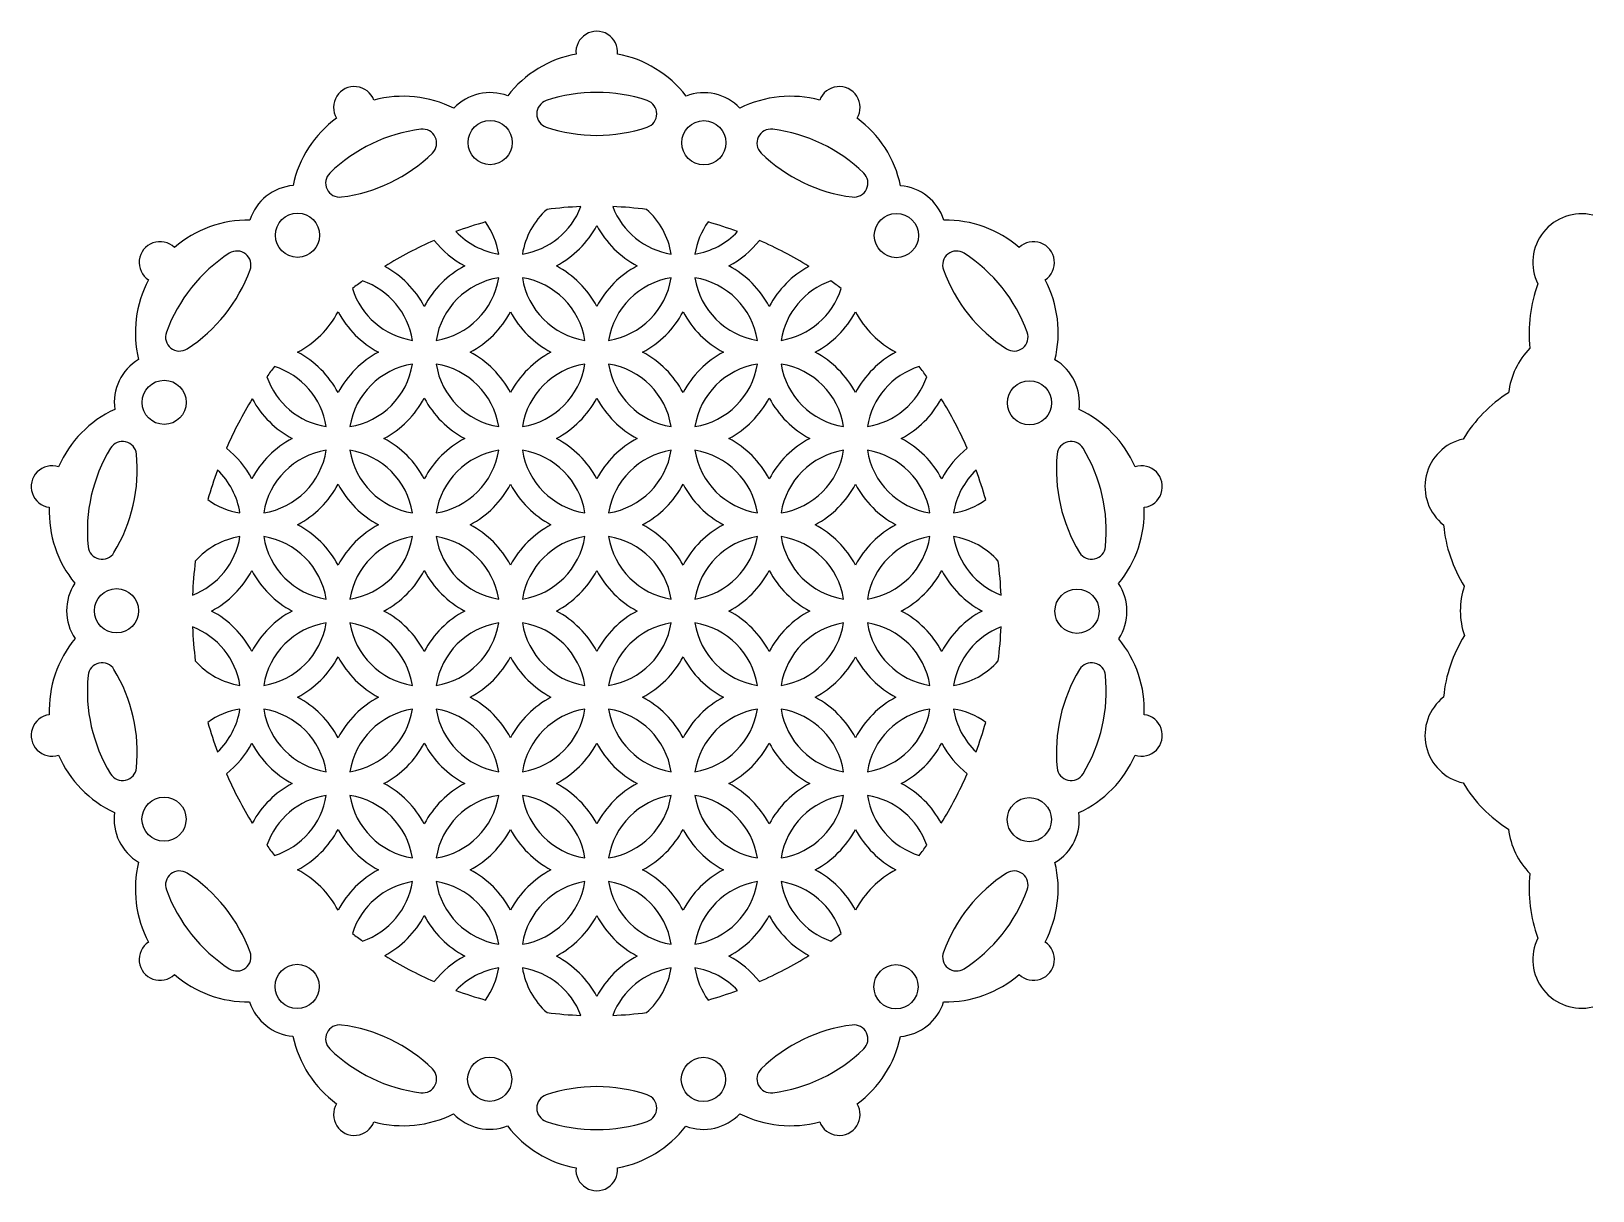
# Model space of a CAD drawing. Extents: x -971 to -438, y -375 to -140.
# Drawn here: x -683.5 to -571.6, y -372.9 to -289.8 of the extents above; entities that cross this region are included whole.
import ezdxf

# ---------------------------------------------------------------- set-up
doc = ezdxf.new("R2010")
doc.units = 0
doc.layers.get('0').update_dxf_attribs({"linetype": 'CONTINUOUS'})

msp = doc.modelspace()

# ---------------------------------------------------------------- linework, layer by layer
for centre in [(-650.624705, -297.804284), (-635.305264, -297.812239), (-664.430495, -304.443973), (-621.506377, -304.466263), (-673.98823, -316.416233), (-611.961082, -316.448444), (-677.404882, -331.349813), (-608.559942, -331.385564), (-674.003741, -346.286933), (-611.976594, -346.319144), (-664.458446, -358.269114), (-621.534328, -358.291404), (-650.659559, -364.923138), (-635.340119, -364.931093)]:
    msp.add_circle(centre, 1.582786)
for centre, radius, start, end in [((-642.982412, -291.316537), 1.493279, 354.694801, 185.305199), ((-642.982412, -299.391723), 8.075186, 100.610398, 142.259813), ((-642.982412, -299.391723), 8.075186, 37.593528, 79.389602), ((-660.359955, -295.282848), 1.493279, 20.409087, 211.019485), ((-650.624705, -297.804284), 3.582786, 69.469894, 136.624371), ((-642.982412, -305.659264), 11.455513, 71.580477, 108.419523), ((-635.305264, -297.812239), 3.582786, 43.755608, 110.910085), ((-625.604868, -295.282848), 1.493279, 328.980515, 159.590913), ((-656.856263, -302.558339), 8.075186, 63.307814, 105.103887), ((-646.282412, -295.743483), 1.005027, 108.543633, 251.456367), ((-639.682412, -295.743483), 1.005027, 288.543633, 71.456367), ((-629.10856, -302.558339), 8.075186, 74.896113, 116.545527), ((-656.856263, -302.558339), 8.075186, 126.324684, 167.974098), ((-629.10856, -302.558339), 8.075186, 11.879242, 53.675316), ((-654.136879, -308.205198), 11.455513, 97.294762, 134.133809), ((-655.465978, -297.839572), 1.005027, 314.257918, 97.170653), ((-642.982412, -285.827701), 11.455513, 251.580477, 288.419523), ((-630.498845, -297.839572), 1.005027, 82.829347, 225.742082), ((-631.827944, -308.205198), 11.455513, 45.866191, 82.705238), ((-662.741472, -290.337578), 11.455513, 277.294762, 314.133809), ((-623.223352, -290.337578), 11.455513, 225.866191, 262.705238), ((-661.412373, -300.703204), 1.005027, 134.257918, 277.170653), ((-624.552451, -300.703204), 1.005027, 262.829347, 45.742082), ((-664.430495, -304.443973), 3.582786, 95.184179, 162.338656), ((-621.506377, -304.466263), 3.582786, 18.041322, 85.195799), ((-649.164136, -300.459069), 5.4, 279.044199, 339.047719), ((-642.982412, -306.640793), 5.4, 131.366541, 170.955801), ((-642.982412, -331.367689), 29, 92.250485, 97.068693), ((-636.800688, -300.459069), 5.4, 200.952281, 260.955801), ((-642.982412, -331.367689), 29, 82.931307, 87.749515), ((-642.982412, -306.640793), 5.4, 9.044199, 48.633459), ((-572.390823, -306.396204), 3.493279, 76.714172, 206.142971), ((-667.982229, -311.431), 8.075186, 89.0221, 130.818173), ((-642.982412, -331.367689), 29, 105.972198, 110.36938), ((-649.164136, -300.459069), 5.4, 223.572146, 260.955801), ((-655.34586, -306.640793), 5.4, 9.044199, 35.731966), ((-649.164136, -300.459069), 7, 297.980975, 332.019025), ((-636.800688, -300.459069), 7, 207.980975, 242.019025), ((-630.618964, -306.640793), 5.4, 144.268034, 170.955801), ((-636.800688, -300.459069), 5.4, 279.044199, 316.427854), ((-642.982412, -331.367689), 29, 69.63062, 74.027802), ((-617.982595, -311.431), 8.075186, 49.181827, 90.831241), ((-674.295663, -306.396204), 1.493279, 46.123372, 236.733771), ((-668.777021, -306.576315), 1.005027, 339.972204, 122.884939), ((-642.982412, -331.367689), 29, 113.709658, 121.616685), ((-649.164136, -300.459069), 7, 218.48711, 242.019025), ((-636.800688, -300.459069), 7, 297.980975, 321.51289), ((-642.982412, -331.367689), 29, 58.383315, 66.290342), ((-617.187802, -306.576315), 1.005027, 57.115061, 200.027796), ((-611.669161, -306.396204), 1.493279, 303.266229, 133.876628), ((-663.082067, -315.338748), 11.455513, 123.009048, 159.848095), ((-661.527584, -312.822517), 7, 27.980975, 61.47879), ((-649.164136, -312.822517), 7, 117.980975, 152.019025), ((-649.164136, -312.822517), 7, 27.980975, 62.019025), ((-636.800688, -312.822517), 7, 117.980975, 152.019025), ((-636.800688, -312.822517), 7, 27.980975, 62.019025), ((-624.43724, -312.822517), 7, 118.52121, 152.019025), ((-622.882756, -315.338748), 11.455513, 20.151905, 56.990952), ((-667.982229, -311.431), 8.075186, 152.03897, 193.688384), ((-678.587008, -302.973971), 11.455513, 303.009048, 339.848095), ((-642.982412, -331.367689), 29, 125.36228, 127.157904), ((-661.527584, -312.822517), 5.4, 9.044199, 70.960543), ((-655.34586, -306.640793), 5.4, 279.044199, 350.955801), ((-649.164136, -312.822517), 5.4, 99.044199, 170.955801), ((-642.982412, -306.640793), 5.4, 189.044199, 260.955801), ((-649.164136, -312.822517), 5.4, 9.044199, 80.955801), ((-642.982412, -306.640793), 5.4, 279.044199, 350.955801), ((-636.800688, -312.822517), 5.4, 99.044199, 170.955801), ((-630.618964, -306.640793), 5.4, 189.044199, 260.955801), ((-636.800688, -312.822517), 5.4, 9.044199, 80.955801), ((-624.43724, -312.822517), 5.4, 109.039457, 170.955801), ((-642.982412, -331.367689), 29, 52.842096, 54.63772), ((-607.377816, -302.973971), 11.455513, 200.151905, 236.990952), ((-617.982595, -311.431), 8.075186, 346.164957, 27.96103), ((-655.34586, -306.640793), 5.4, 197.398136, 260.955801), ((-630.618964, -306.640793), 5.4, 279.044199, 342.601864), ((-566.077388, -311.431), 10.075186, 159.698955, 186.267515), ((-667.709308, -306.640793), 7, 297.980975, 332.019025), ((-655.34586, -306.640793), 7, 207.980975, 242.019025), ((-655.34586, -306.640793), 7, 297.980975, 332.019025), ((-642.982412, -306.640793), 7, 207.980975, 242.019025), ((-642.982412, -306.640793), 7, 297.980975, 332.019025), ((-630.618964, -306.640793), 7, 207.980975, 242.019025), ((-630.618964, -306.640793), 7, 297.980975, 332.019025), ((-618.255516, -306.640793), 7, 207.980975, 242.019025), ((-672.892054, -311.736403), 1.005027, 159.972204, 302.884939), ((-613.07277, -311.736403), 1.005027, 237.115061, 20.027796), ((-673.98823, -316.416233), 3.582786, 120.898465, 188.052942), ((-667.709308, -319.004241), 7, 27.980975, 62.019025), ((-655.34586, -319.004241), 7, 117.980975, 152.019025), ((-655.34586, -319.004241), 7, 27.980975, 62.019025), ((-642.982412, -319.004241), 7, 117.980975, 152.019025), ((-642.982412, -319.004241), 7, 27.980975, 62.019025), ((-630.618964, -319.004241), 7, 117.980975, 152.019025), ((-630.618964, -319.004241), 7, 27.980975, 62.019025), ((-618.255516, -319.004241), 7, 117.980975, 152.019025), ((-611.961082, -316.448444), 3.582786, 352.327036, 59.481513), ((-572.083389, -316.416233), 5.582786, 135.897345, 172.92609), ((-642.982412, -331.367689), 29, 142.842096, 144.63772), ((-667.709308, -319.004241), 5.4, 9.044199, 72.601864), ((-655.34586, -319.004241), 5.4, 99.044199, 170.955801), ((-661.527584, -312.822517), 5.4, 279.044199, 350.955801), ((-655.34586, -319.004241), 5.4, 9.044199, 80.955801), ((-649.164136, -312.822517), 5.4, 189.044199, 260.955801), ((-642.982412, -319.004241), 5.4, 99.044199, 170.955801), ((-649.164136, -312.822517), 5.4, 279.044199, 350.955801), ((-642.982412, -319.004241), 5.4, 9.044199, 80.955801), ((-636.800688, -312.822517), 5.4, 189.044199, 260.955801), ((-630.618964, -319.004241), 5.4, 99.044199, 170.955801), ((-636.800688, -312.822517), 5.4, 279.044199, 350.955801), ((-624.43724, -312.822517), 5.4, 189.044199, 260.955801), ((-630.618964, -319.004241), 5.4, 9.044199, 80.955801), ((-618.255516, -319.004241), 5.4, 107.398136, 170.955801), ((-642.982412, -331.367689), 29, 35.36228, 37.157904), ((-661.527584, -312.822517), 5.4, 199.039457, 260.955801), ((-624.43724, -312.822517), 5.4, 279.044199, 340.960543), ((-642.982412, -331.367689), 29, 148.383315, 156.290342), ((-661.527584, -312.822517), 7, 208.52121, 242.019025), ((-661.527584, -312.822517), 7, 297.980975, 332.019025), ((-649.164136, -312.822517), 7, 207.980975, 242.019025), ((-649.164136, -312.822517), 7, 297.980975, 332.019025), ((-636.800688, -312.822517), 7, 207.980975, 242.019025), ((-636.800688, -312.822517), 7, 297.980975, 332.019025), ((-624.43724, -312.822517), 7, 207.980975, 242.019025), ((-624.43724, -312.822517), 7, 297.980975, 331.47879), ((-642.982412, -331.367689), 29, 23.709658, 31.616685), ((-572.251833, -324.252367), 10.075186, 122.220293, 148.872474), ((-674.156673, -324.252367), 8.075186, 114.736385, 156.532459), ((-611.80815, -324.252367), 8.075186, 23.467541, 65.116955), ((-661.527584, -325.185965), 7, 117.980975, 152.019025), ((-661.527584, -325.185965), 7, 27.980975, 62.019025), ((-649.164136, -325.185965), 7, 117.980975, 152.019025), ((-649.164136, -325.185965), 7, 27.980975, 62.019025), ((-636.800688, -325.185965), 7, 117.980975, 152.019025), ((-636.800688, -325.185965), 7, 27.980975, 62.019025), ((-624.43724, -325.185965), 7, 117.980975, 152.019025), ((-624.43724, -325.185965), 7, 27.980975, 62.019025), ((-668.046272, -325.647026), 11.455513, 148.723334, 185.56238), ((-676.979126, -320.223295), 1.005027, 5.68649, 148.599225), ((-687.380617, -321.234088), 11.455513, 328.723334, 5.56238), ((-673.891032, -325.185965), 7, 27.980975, 51.51289), ((-661.527584, -325.185965), 5.4, 99.044199, 170.955801), ((-667.709308, -319.004241), 5.4, 279.044199, 350.955801), ((-661.527584, -325.185965), 5.4, 9.044199, 80.955801), ((-655.34586, -319.004241), 5.4, 189.044199, 260.955801), ((-649.164136, -325.185965), 5.4, 99.044199, 170.955801), ((-655.34586, -319.004241), 5.4, 279.044199, 350.955801), ((-649.164136, -325.185965), 5.4, 9.044199, 80.955801), ((-642.982412, -319.004241), 5.4, 189.044199, 260.955801), ((-636.800688, -325.185965), 5.4, 99.044199, 170.955801), ((-642.982412, -319.004241), 5.4, 279.044199, 350.955801), ((-636.800688, -325.185965), 5.4, 9.044199, 80.955801), ((-630.618964, -319.004241), 5.4, 189.044199, 260.955801), ((-624.43724, -325.185965), 5.4, 99.044199, 170.955801), ((-630.618964, -319.004241), 5.4, 279.044199, 350.955801), ((-618.255516, -319.004241), 5.4, 189.044199, 260.955801), ((-624.43724, -325.185965), 5.4, 9.044199, 80.955801), ((-612.073792, -325.185965), 7, 128.48711, 152.019025), ((-598.584207, -321.234088), 11.455513, 174.43762, 211.276666), ((-608.985698, -320.223295), 1.005027, 31.400775, 174.31351), ((-617.918551, -325.647026), 11.455513, 354.43762, 31.276666), ((-580.124557, -322.455469), 3.493279, 102.428458, 231.857257), ((-682.029397, -322.455469), 1.493279, 71.837658, 262.448056), ((-603.935426, -322.455469), 1.493279, 277.551944, 108.162342), ((-642.982412, -331.367689), 29, 159.63062, 164.027802), ((-673.891032, -325.185965), 5.4, 9.044199, 46.427854), ((-667.709308, -319.004241), 7, 297.980975, 332.019025), ((-655.34586, -319.004241), 7, 207.980975, 242.019025), ((-655.34586, -319.004241), 7, 297.980975, 332.019025), ((-642.982412, -319.004241), 7, 207.980975, 242.019025), ((-642.982412, -319.004241), 7, 297.980975, 332.019025), ((-630.618964, -319.004241), 7, 207.980975, 242.019025), ((-630.618964, -319.004241), 7, 297.980975, 332.019025), ((-618.255516, -319.004241), 7, 207.980975, 242.019025), ((-612.073792, -325.185965), 5.4, 133.572146, 170.955801), ((-642.982412, -331.367689), 29, 15.972198, 20.36938), ((-667.709308, -319.004241), 5.4, 234.268034, 260.955801), ((-618.255516, -319.004241), 5.4, 279.044199, 305.731966), ((-674.156673, -324.252367), 8.075186, 177.753256, 219.40267), ((-611.80815, -324.252367), 8.075186, 320.450671, 2.246744), ((-667.709308, -331.367689), 7, 27.980975, 62.019025), ((-655.34586, -331.367689), 7, 117.980975, 152.019025), ((-655.34586, -331.367689), 7, 27.980975, 62.019025), ((-642.982412, -331.367689), 7, 117.980975, 152.019025), ((-642.982412, -331.367689), 7, 27.980975, 62.019025), ((-630.618964, -331.367689), 7, 117.980975, 152.019025), ((-630.618964, -331.367689), 7, 27.980975, 62.019025), ((-618.255516, -331.367689), 7, 117.980975, 152.019025), ((-572.251833, -324.252367), 10.075186, 185.41324, 211.981801), ((-678.447764, -326.657819), 1.005027, 185.68649, 328.599225), ((-673.891032, -325.185965), 5.4, 290.952281, 350.955801), ((-667.709308, -331.367689), 5.4, 99.044199, 138.633459), ((-667.709308, -331.367689), 5.4, 9.044199, 80.955801), ((-661.527584, -325.185965), 5.4, 189.044199, 260.955801), ((-661.527584, -325.185965), 5.4, 279.044199, 350.955801), ((-655.34586, -331.367689), 5.4, 99.044199, 170.955801), ((-649.164136, -325.185965), 5.4, 189.044199, 260.955801), ((-655.34586, -331.367689), 5.4, 9.044199, 80.955801), ((-649.164136, -325.185965), 5.4, 279.044199, 350.955801), ((-642.982412, -331.367689), 5.4, 99.044199, 170.955801), ((-636.800688, -325.185965), 5.4, 189.044199, 260.955801), ((-642.982412, -331.367689), 5.4, 9.044199, 80.955801), ((-630.618964, -331.367689), 5.4, 99.044199, 170.955801), ((-636.800688, -325.185965), 5.4, 279.044199, 350.955801), ((-624.43724, -325.185965), 5.4, 189.044199, 260.955801), ((-630.618964, -331.367689), 5.4, 9.044199, 80.955801), ((-618.255516, -331.367689), 5.4, 99.044199, 170.955801), ((-624.43724, -325.185965), 5.4, 279.044199, 350.955801), ((-618.255516, -331.367689), 5.4, 41.366541, 80.955801), ((-612.073792, -325.185965), 5.4, 189.044199, 249.047719), ((-607.51706, -326.657819), 1.005027, 211.400775, 354.31351), ((-642.982412, -331.367689), 29, 172.931307, 177.749515), ((-642.982412, -331.367689), 29, 2.250485, 7.068693), ((-673.891032, -325.185965), 7, 297.980975, 332.019025), ((-661.527584, -325.185965), 7, 207.980975, 242.019025), ((-661.527584, -325.185965), 7, 297.980975, 332.019025), ((-649.164136, -325.185965), 7, 207.980975, 242.019025), ((-649.164136, -325.185965), 7, 297.980975, 332.019025), ((-636.800688, -325.185965), 7, 207.980975, 242.019025), ((-636.800688, -325.185965), 7, 297.980975, 332.019025), ((-624.43724, -325.185965), 7, 207.980975, 242.019025), ((-624.43724, -325.185965), 7, 297.980975, 332.019025), ((-612.073792, -325.185965), 7, 207.980975, 242.019025), ((-677.404882, -331.349813), 3.582786, 146.612751, 213.767228), ((-608.559942, -331.385564), 3.582786, 326.612751, 33.767228), ((-575.500041, -331.349813), 5.582786, 161.611631, 198.640375), ((-673.891032, -337.549413), 7, 27.980975, 62.019025), ((-661.527584, -337.549413), 7, 117.980975, 152.019025), ((-667.709308, -331.367689), 5.4, 279.044199, 350.955801), ((-661.527584, -337.549413), 5.4, 99.044199, 170.955801), ((-655.34586, -331.367689), 5.4, 189.044199, 260.955801), ((-661.527584, -337.549413), 5.4, 9.044199, 80.955801), ((-661.527584, -337.549413), 7, 27.980975, 62.019025), ((-649.164136, -337.549413), 7, 117.980975, 152.019025), ((-655.34586, -331.367689), 5.4, 279.044199, 350.955801), ((-649.164136, -337.549413), 5.4, 99.044199, 170.955801), ((-642.982412, -331.367689), 5.4, 189.044199, 260.955801), ((-649.164136, -337.549413), 5.4, 9.044199, 80.955801), ((-649.164136, -337.549413), 7, 27.980975, 62.019025), ((-636.800688, -337.549413), 7, 117.980975, 152.019025), ((-642.982412, -331.367689), 5.4, 279.044199, 350.955801), ((-636.800688, -337.549413), 5.4, 99.044199, 170.955801), ((-630.618964, -331.367689), 5.4, 189.044199, 260.955801), ((-636.800688, -337.549413), 5.4, 9.044199, 80.955801), ((-636.800688, -337.549413), 7, 27.980975, 62.019025), ((-624.43724, -337.549413), 7, 117.980975, 152.019025), ((-630.618964, -331.367689), 5.4, 279.044199, 350.955801), ((-624.43724, -337.549413), 5.4, 99.044199, 170.955801), ((-618.255516, -331.367689), 5.4, 189.044199, 260.955801), ((-624.43724, -337.549413), 5.4, 9.044199, 80.955801), ((-624.43724, -337.549413), 7, 27.980975, 62.019025), ((-612.073792, -337.549413), 7, 117.980975, 152.019025), ((-674.156673, -338.48301), 8.075186, 140.450671, 182.246744), ((-673.891032, -337.549413), 5.4, 9.044199, 69.047719), ((-642.982412, -331.367689), 29, 182.250485, 187.068693), ((-612.073792, -337.549413), 5.4, 110.952281, 170.955801), ((-642.982412, -331.367689), 29, 352.931307, 357.749515), ((-611.80815, -338.48301), 8.075186, 357.753256, 39.40267), ((-572.251833, -338.48301), 10.075186, 147.934578, 174.58676), ((-667.709308, -331.367689), 7, 297.980975, 332.019025), ((-655.34586, -331.367689), 7, 207.980975, 242.019025), ((-655.34586, -331.367689), 7, 297.980975, 332.019025), ((-642.982412, -331.367689), 7, 207.980975, 242.019025), ((-642.982412, -331.367689), 7, 297.980975, 332.019025), ((-630.618964, -331.367689), 7, 207.980975, 242.019025), ((-630.618964, -331.367689), 7, 297.980975, 332.019025), ((-618.255516, -331.367689), 7, 207.980975, 242.019025), ((-678.447764, -336.077558), 1.005027, 31.400775, 174.31351), ((-687.380617, -341.501289), 11.455513, 354.43762, 31.276666), ((-667.709308, -331.367689), 5.4, 221.366541, 260.955801), ((-618.255516, -331.367689), 5.4, 279.044199, 318.633459), ((-598.584207, -341.501289), 11.455513, 148.723334, 185.56238), ((-607.51706, -336.077558), 1.005027, 5.68649, 148.599225), ((-668.046272, -337.088351), 11.455513, 174.43762, 211.276666), ((-617.918551, -337.088351), 11.455513, 328.723334, 5.56238), ((-667.709308, -343.731137), 7, 27.980975, 62.019025), ((-655.34586, -343.731137), 7, 117.980975, 152.019025), ((-655.34586, -343.731137), 7, 27.980975, 62.019025), ((-642.982412, -343.731137), 7, 117.980975, 152.019025), ((-642.982412, -343.731137), 7, 27.980975, 62.019025), ((-630.618964, -343.731137), 7, 117.980975, 152.019025), ((-630.618964, -343.731137), 7, 27.980975, 62.019025), ((-618.255516, -343.731137), 7, 117.980975, 152.019025), ((-580.124557, -340.279908), 3.493279, 128.142743, 257.571542), ((-682.029397, -340.279908), 1.493279, 97.551944, 288.162342), ((-667.709308, -343.731137), 5.4, 99.044199, 125.731966), ((-673.891032, -337.549413), 5.4, 313.572146, 350.955801), ((-667.709308, -343.731137), 5.4, 9.044199, 80.955801), ((-661.527584, -337.549413), 5.4, 189.044199, 260.955801), ((-661.527584, -337.549413), 5.4, 279.044199, 350.955801), ((-655.34586, -343.731137), 5.4, 99.044199, 170.955801), ((-655.34586, -343.731137), 5.4, 9.044199, 80.955801), ((-649.164136, -337.549413), 5.4, 189.044199, 260.955801), ((-642.982412, -343.731137), 5.4, 99.044199, 170.955801), ((-649.164136, -337.549413), 5.4, 279.044199, 350.955801), ((-642.982412, -343.731137), 5.4, 9.044199, 80.955801), ((-636.800688, -337.549413), 5.4, 189.044199, 260.955801), ((-630.618964, -343.731137), 5.4, 99.044199, 170.955801), ((-636.800688, -337.549413), 5.4, 279.044199, 350.955801), ((-624.43724, -337.549413), 5.4, 189.044199, 260.955801), ((-630.618964, -343.731137), 5.4, 9.044199, 80.955801), ((-618.255516, -343.731137), 5.4, 99.044199, 170.955801), ((-624.43724, -337.549413), 5.4, 279.044199, 350.955801), ((-612.073792, -337.549413), 5.4, 189.044199, 226.427854), ((-618.255516, -343.731137), 5.4, 54.268034, 80.955801), ((-603.935426, -340.279908), 1.493279, 251.837658, 82.448056), ((-642.982412, -331.367689), 29, 195.972198, 200.36938), ((-642.982412, -331.367689), 29, 339.63062, 344.027802), ((-673.891032, -337.549413), 7, 308.48711, 332.019025), ((-661.527584, -337.549413), 7, 207.980975, 242.019025), ((-661.527584, -337.549413), 7, 297.980975, 332.019025), ((-649.164136, -337.549413), 7, 207.980975, 242.019025), ((-649.164136, -337.549413), 7, 297.980975, 332.019025), ((-636.800688, -337.549413), 7, 207.980975, 242.019025), ((-636.800688, -337.549413), 7, 297.980975, 332.019025), ((-624.43724, -337.549413), 7, 207.980975, 242.019025), ((-624.43724, -337.549413), 7, 297.980975, 332.019025), ((-612.073792, -337.549413), 7, 207.980975, 231.51289), ((-674.156673, -338.48301), 8.075186, 203.467541, 245.116955), ((-611.80815, -338.48301), 8.075186, 294.736385, 336.532459), ((-676.979126, -342.512082), 1.005027, 211.400775, 354.31351), ((-642.982412, -331.367689), 29, 203.709658, 211.616685), ((-642.982412, -331.367689), 29, 328.383315, 336.290342), ((-608.985698, -342.512082), 1.005027, 185.68649, 328.599225), ((-661.527584, -349.912861), 7, 117.980975, 151.47879), ((-661.527584, -349.912861), 5.4, 99.044199, 160.960543), ((-667.709308, -343.731137), 5.4, 287.398136, 350.955801), ((-655.34586, -343.731137), 5.4, 189.044199, 260.955801), ((-661.527584, -349.912861), 5.4, 9.044199, 80.955801), ((-661.527584, -349.912861), 7, 27.980975, 62.019025), ((-649.164136, -349.912861), 7, 117.980975, 152.019025), ((-655.34586, -343.731137), 5.4, 279.044199, 350.955801), ((-649.164136, -349.912861), 5.4, 99.044199, 170.955801), ((-642.982412, -343.731137), 5.4, 189.044199, 260.955801), ((-649.164136, -349.912861), 5.4, 9.044199, 80.955801), ((-649.164136, -349.912861), 7, 27.980975, 62.019025), ((-636.800688, -349.912861), 7, 117.980975, 152.019025), ((-642.982412, -343.731137), 5.4, 279.044199, 350.955801), ((-636.800688, -349.912861), 5.4, 99.044199, 170.955801), ((-630.618964, -343.731137), 5.4, 189.044199, 260.955801), ((-636.800688, -349.912861), 5.4, 9.044199, 80.955801), ((-636.800688, -349.912861), 7, 27.980975, 62.019025), ((-624.43724, -349.912861), 7, 117.980975, 152.019025), ((-624.43724, -349.912861), 5.4, 99.044199, 170.955801), ((-630.618964, -343.731137), 5.4, 279.044199, 350.955801), ((-618.255516, -343.731137), 5.4, 189.044199, 252.601864), ((-624.43724, -349.912861), 5.4, 19.039457, 80.955801), ((-624.43724, -349.912861), 7, 28.52121, 62.019025), ((-572.251833, -338.48301), 10.075186, 211.127526, 237.696087), ((-674.003741, -346.286933), 3.582786, 172.327036, 239.481513), ((-611.976594, -346.319144), 3.582786, 300.898465, 8.052942), ((-667.709308, -343.731137), 7, 297.980975, 332.019025), ((-655.34586, -343.731137), 7, 207.980975, 242.019025), ((-655.34586, -343.731137), 7, 297.980975, 332.019025), ((-642.982412, -343.731137), 7, 207.980975, 242.019025), ((-642.982412, -343.731137), 7, 297.980975, 332.019025), ((-630.618964, -343.731137), 7, 207.980975, 242.019025), ((-630.618964, -343.731137), 7, 297.980975, 332.019025), ((-618.255516, -343.731137), 7, 207.980975, 242.019025), ((-572.098901, -346.286933), 5.582786, 187.325916, 224.354661), ((-642.982412, -331.367689), 29, 215.36228, 217.157904), ((-642.982412, -331.367689), 29, 322.842096, 324.63772), ((-667.982229, -351.304377), 8.075186, 166.164957, 207.96103), ((-672.892054, -350.998974), 1.005027, 57.115061, 200.027796), ((-678.587008, -359.761406), 11.455513, 20.151905, 56.990952), ((-667.709308, -356.094585), 7, 27.980975, 62.019025), ((-655.34586, -356.094585), 7, 117.980975, 152.019025), ((-655.34586, -356.094585), 7, 27.980975, 62.019025), ((-642.982412, -356.094585), 7, 117.980975, 152.019025), ((-642.982412, -356.094585), 7, 27.980975, 62.019025), ((-630.618964, -356.094585), 7, 117.980975, 152.019025), ((-630.618964, -356.094585), 7, 27.980975, 62.019025), ((-618.255516, -356.094585), 7, 117.980975, 152.019025), ((-607.377816, -359.761406), 11.455513, 123.009048, 159.848095), ((-613.07277, -350.998974), 1.005027, 339.972204, 122.884939), ((-617.982595, -351.304377), 8.075186, 332.03897, 13.688384), ((-566.077388, -351.304377), 10.075186, 173.648864, 200.301045), ((-663.082067, -347.396629), 11.455513, 200.151905, 236.990952), ((-655.34586, -356.094585), 5.4, 99.044199, 162.601864), ((-661.527584, -349.912861), 5.4, 289.039457, 350.955801), ((-655.34586, -356.094585), 5.4, 9.044199, 80.955801), ((-649.164136, -349.912861), 5.4, 189.044199, 260.955801), ((-642.982412, -356.094585), 5.4, 99.044199, 170.955801), ((-649.164136, -349.912861), 5.4, 279.044199, 350.955801), ((-642.982412, -356.094585), 5.4, 9.044199, 80.955801), ((-636.800688, -349.912861), 5.4, 189.044199, 260.955801), ((-630.618964, -356.094585), 5.4, 99.044199, 170.955801), ((-636.800688, -349.912861), 5.4, 279.044199, 350.955801), ((-630.618964, -356.094585), 5.4, 17.398136, 80.955801), ((-624.43724, -349.912861), 5.4, 189.044199, 250.960543), ((-622.882756, -347.396629), 11.455513, 303.009048, 339.848095), ((-661.527584, -349.912861), 7, 298.52121, 332.019025), ((-649.164136, -349.912861), 7, 207.980975, 242.019025), ((-649.164136, -349.912861), 7, 297.980975, 332.019025), ((-636.800688, -349.912861), 7, 207.980975, 242.019025), ((-636.800688, -349.912861), 7, 297.980975, 332.019025), ((-624.43724, -349.912861), 7, 207.980975, 241.47879), ((-642.982412, -331.367689), 29, 232.842096, 234.63772), ((-642.982412, -331.367689), 29, 305.36228, 307.157904), ((-572.390823, -356.339173), 3.493279, 153.857029, 283.285828), ((-674.295663, -356.339173), 1.493279, 123.266229, 313.876628), ((-668.777021, -356.159062), 1.005027, 237.115061, 20.027796), ((-617.187802, -356.159062), 1.005027, 159.972204, 302.884939), ((-611.669161, -356.339173), 1.493279, 226.123372, 56.733771), ((-642.982412, -331.367689), 29, 238.383315, 246.290342), ((-649.164136, -362.276309), 7, 117.980975, 141.51289), ((-649.164136, -362.276309), 5.4, 99.044199, 136.427854), ((-655.34586, -356.094585), 5.4, 324.268034, 350.955801), ((-642.982412, -356.094585), 5.4, 189.044199, 228.633459), ((-649.164136, -362.276309), 5.4, 20.952281, 80.955801), ((-649.164136, -362.276309), 7, 27.980975, 62.019025), ((-636.800688, -362.276309), 7, 117.980975, 152.019025), ((-636.800688, -362.276309), 5.4, 99.044199, 159.047719), ((-642.982412, -356.094585), 5.4, 311.366541, 350.955801), ((-630.618964, -356.094585), 5.4, 189.044199, 215.731966), ((-636.800688, -362.276309), 5.4, 43.572146, 80.955801), ((-636.800688, -362.276309), 7, 38.48711, 62.019025), ((-642.982412, -331.367689), 29, 293.709658, 301.616685), ((-667.982229, -351.304377), 8.075186, 229.181827, 270.831241), ((-617.982595, -351.304377), 8.075186, 269.0221, 310.818173), ((-642.982412, -331.367689), 29, 249.63062, 254.027802), ((-642.982412, -331.367689), 29, 285.972198, 290.36938), ((-664.458446, -358.269114), 3.582786, 198.041322, 265.195799), ((-642.982412, -331.367689), 29, 262.931307, 267.749515), ((-642.982412, -331.367689), 29, 272.250485, 277.068693), ((-621.534328, -358.291404), 3.582786, 275.184179, 342.338656), ((-661.412373, -362.032173), 1.005027, 82.829347, 225.742082), ((-662.741472, -372.3978), 11.455513, 45.866191, 82.705238), ((-623.223352, -372.3978), 11.455513, 97.294762, 134.133809), ((-624.552451, -362.032173), 1.005027, 314.257918, 97.170653), ((-656.856263, -360.177038), 8.075186, 191.879242, 233.675316), ((-629.10856, -360.177038), 8.075186, 306.324684, 347.974098), ((-654.136879, -354.530179), 11.455513, 225.866191, 262.705238), ((-631.827944, -354.530179), 11.455513, 277.294762, 314.133809), ((-655.465978, -364.895805), 1.005027, 262.829347, 45.742082), ((-630.498845, -364.895805), 1.005027, 134.257918, 277.170653), ((-642.982412, -376.907676), 11.455513, 71.580477, 108.419523), ((-660.359955, -367.452529), 1.493279, 148.980515, 339.590913), ((-646.282412, -366.991895), 1.005027, 108.543633, 251.456367), ((-639.682412, -366.991895), 1.005027, 288.543633, 71.456367), ((-625.604868, -367.452529), 1.493279, 200.409087, 31.019485), ((-656.856263, -360.177038), 8.075186, 254.896113, 296.545527), ((-650.659559, -364.923138), 3.582786, 223.755608, 290.910085), ((-642.982412, -357.076113), 11.455513, 251.580477, 288.419523), ((-635.340119, -364.931093), 3.582786, 249.469894, 316.624371), ((-629.10856, -360.177038), 8.075186, 243.307814, 285.103887), ((-642.982412, -363.343654), 8.075186, 217.593528, 259.389602), ((-642.982412, -363.343654), 8.075186, 280.610398, 322.259813), ((-642.982412, -371.41884), 1.493279, 174.694801, 5.305199)]:
    msp.add_arc(centre, radius, start, end)

doc.saveas('drawing.dxf')
